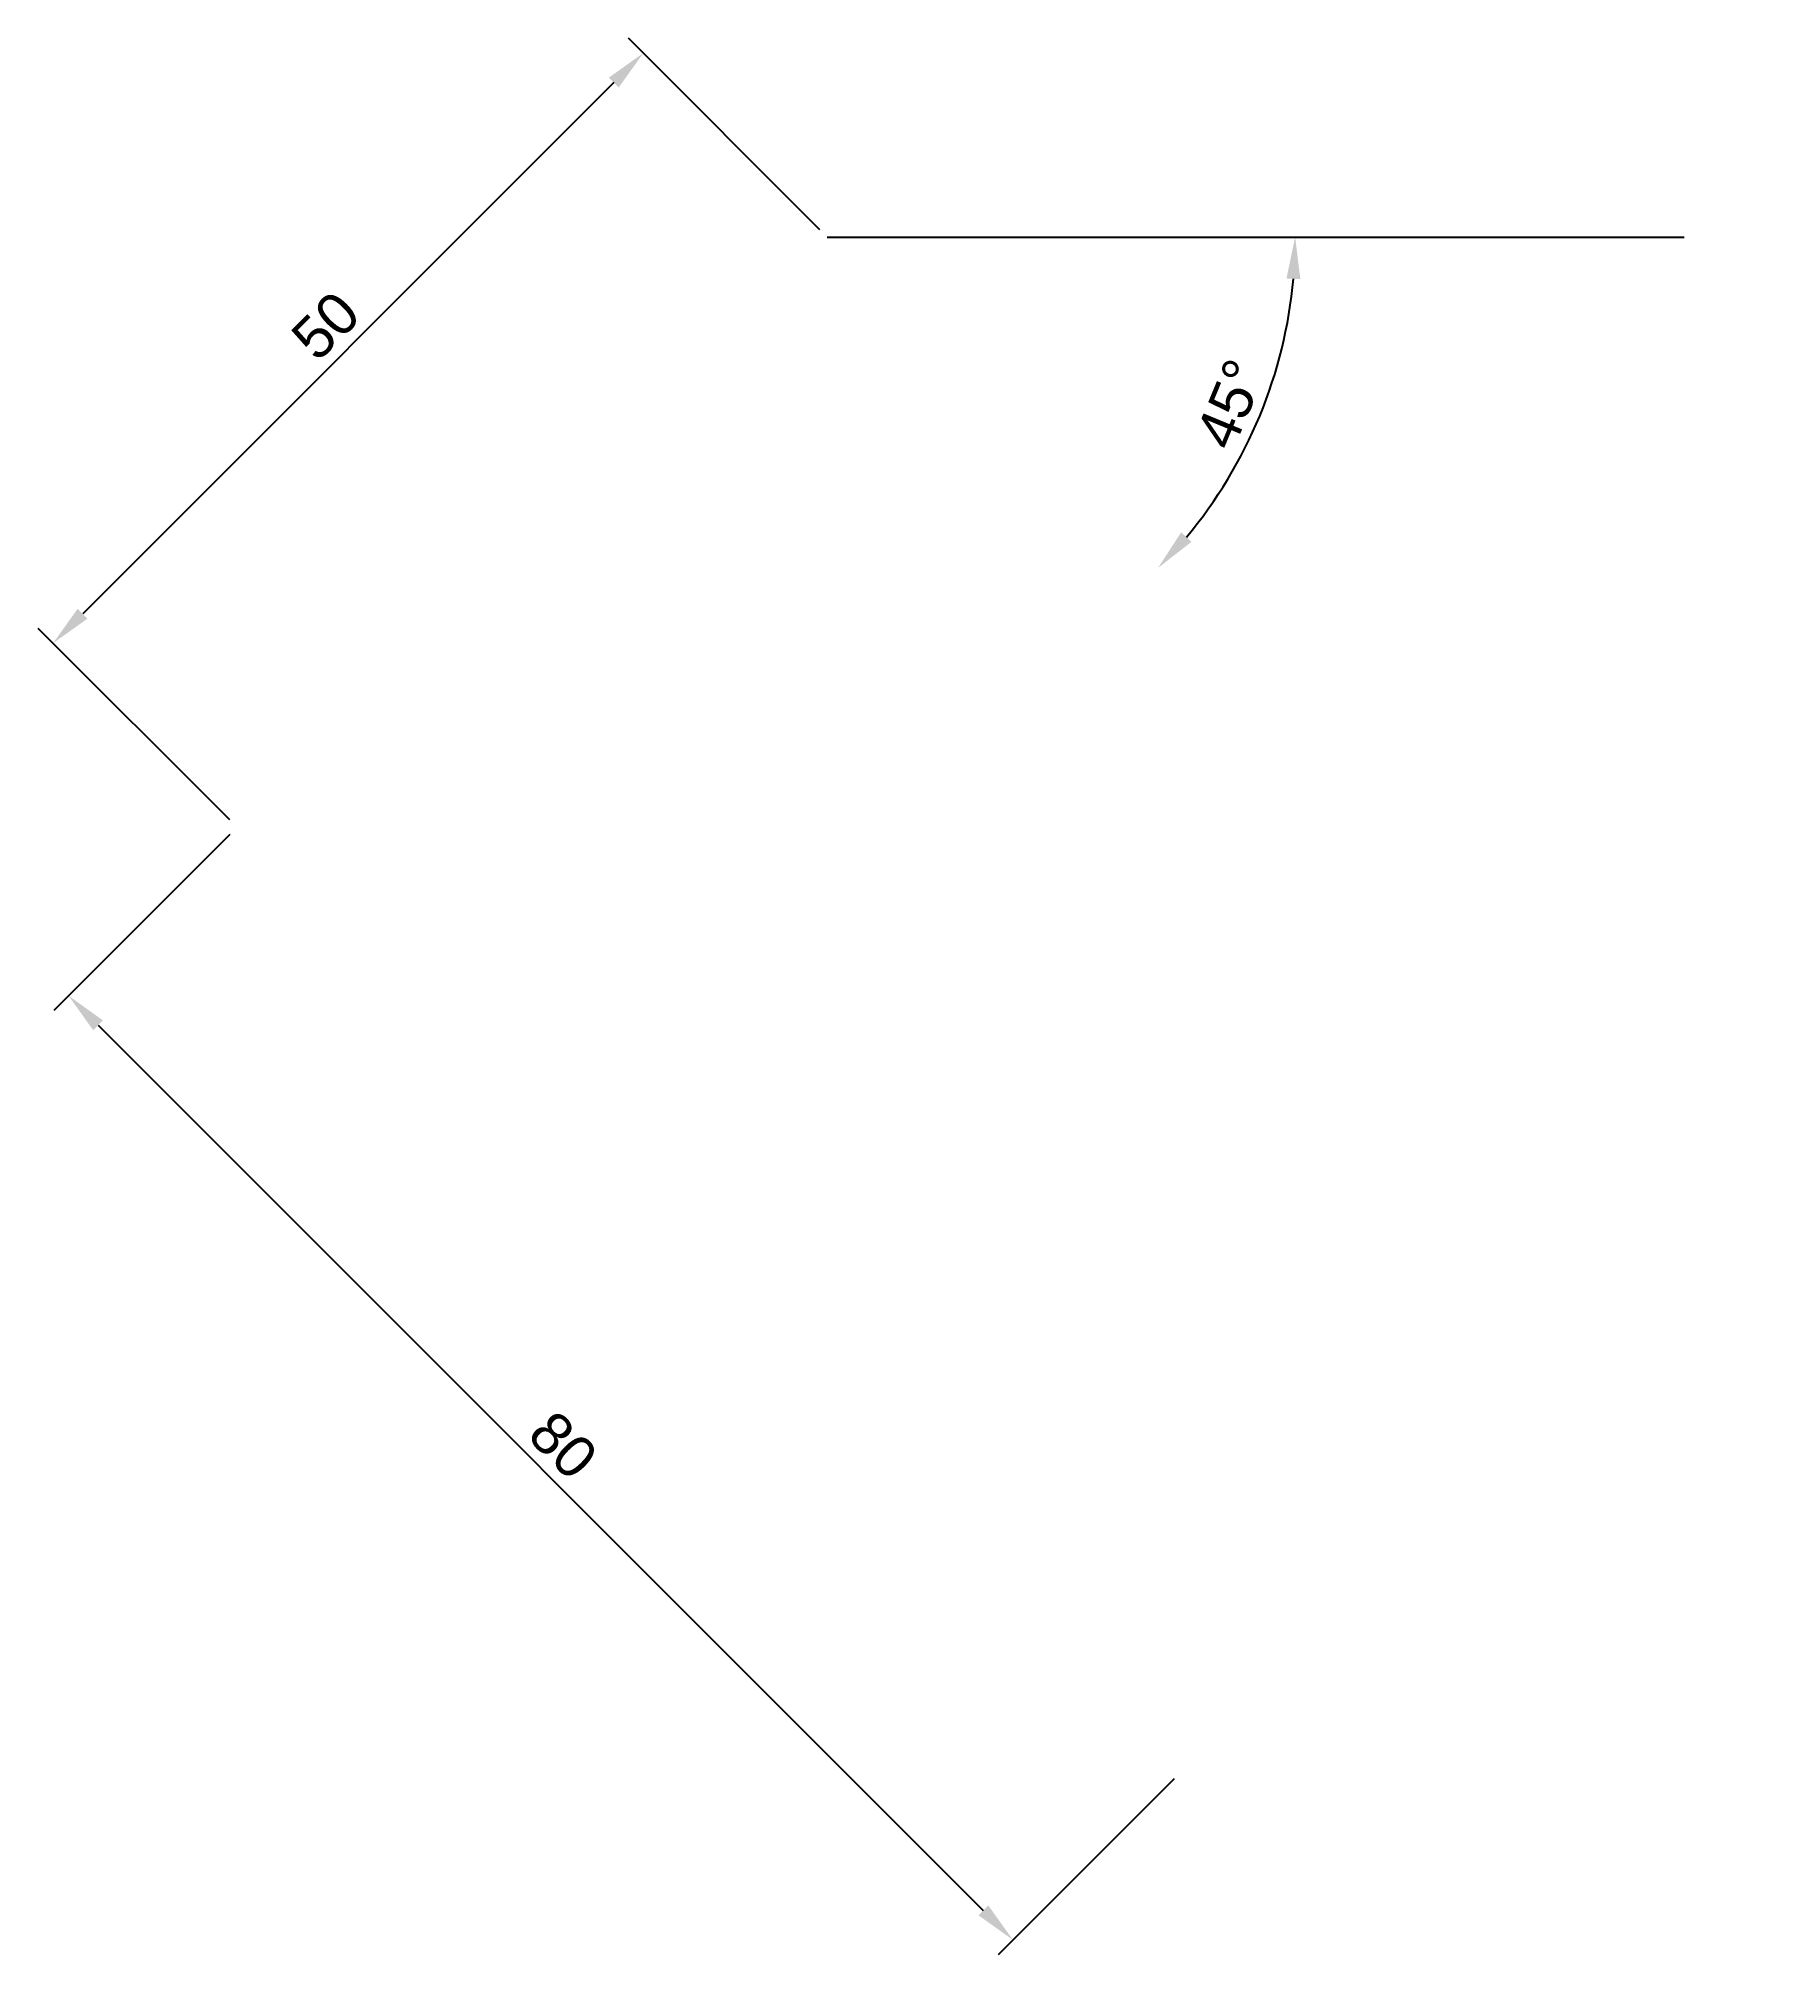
# Paper-space layout '6.1' of a CAD drawing. Header units: millimetres. Extents: x 5 to 109, y 11 to 126.
import ezdxf

# ---------------------------------------------------------------- set-up
doc = ezdxf.new("R2010")
doc.units = ezdxf.units.MM
doc.styles.get("Standard").update_dxf_attribs({"font": 'arial.ttf'})
doc.dimstyles.new('ISO-25', dxfattribs={"dimtxt": 2.5, "dimasz": 2.5, "dimexe": 1.25, "dimexo": 0.625, "dimtad": 1, "dimtxsty": 'Standard', "dimcen": 2.5, "dimadec": 0, "dimazin": 0, "dimtfac": 1, "dimtmove": 0, "dimatfit": 3, "dimfxl": 1, "dimarcsym": 0})

# ---------------------------------------------------------------- blocks, each defined once
blk = doc.blocks.new('*D13')
at = {"color": 0, "lineweight": -2, "transparency": 16777216}
blk.add_arc((52.06, 114.27), 28.03, 320.1124, 354.8876, dxfattribs=at)
at = {"color": 0, "transparency": 16777216}
for points in [[(79.56, 111.79), (80.39, 111.75), (80.08, 114.27)], [(73.87, 96.01), (73.25, 96.58), (71.87, 94.45)]]:
    blk.add_solid(points, dxfattribs=at)
at = {"layer": 'Defpoints', "color": 0, "transparency": 16777216}
for p in [(52.06, 114.27), (52.06, 114.27), (103.38, 114.27), (76.33, 100.26), (108.62, 57.7)]:
    blk.add_point(p, dxfattribs=at)
at = {"color": 0, "transparency": 16777216, "insert": (76.2, 104.27), "char_height": 2.5, "attachment_point": 5, "rotation": 67.5}
blk.add_mtext('45°', dxfattribs=at)
blk = doc.blocks.new('*D14')
at = {"color": 0, "lineweight": -2, "transparency": 16777216}
for p, q in [((16.26, 78.47), (5.72, 67.93)), ((8.37, 67.05), (61.4, 14.01)), ((72.83, 21.9), (62.29, 11.36))]:
    blk.add_line(p, q, dxfattribs=at)
at = {"color": 0, "transparency": 16777216}
for points in [[(8.66, 67.34), (8.08, 66.75), (6.6, 68.82)], [(61.7, 14.31), (61.11, 13.72), (63.17, 12.25)]]:
    blk.add_solid(points, dxfattribs=at)
at = {"layer": 'Defpoints', "color": 0, "transparency": 16777216}
for p in [(16.7, 78.91), (73.27, 22.35), (63.17, 12.25)]:
    blk.add_point(p, dxfattribs=at)
at = {"color": 0, "transparency": 16777216, "insert": (36.23, 41.88), "char_height": 2.5, "attachment_point": 5, "rotation": 315}
blk.add_mtext('80', dxfattribs=at)
blk = doc.blocks.new('*D15')
at = {"color": 0, "lineweight": -2, "transparency": 16777216}
for p, q in [((51.61, 114.71), (40.15, 126.18)), ((39.27, 123.52), (7.45, 91.7)), ((16.26, 79.36), (4.79, 90.82))]:
    blk.add_line(p, q, dxfattribs=at)
at = {"color": 0, "transparency": 16777216}
for points in [[(38.97, 123.82), (39.56, 123.23), (41.03, 125.29)], [(7.15, 92), (7.74, 91.41), (5.68, 89.94)]]:
    blk.add_solid(points, dxfattribs=at)
at = {"layer": 'Defpoints', "color": 0, "transparency": 16777216}
for p in [(52.06, 114.27), (5.68, 89.94), (16.7, 78.91)]:
    blk.add_point(p, dxfattribs=at)
at = {"color": 0, "transparency": 16777216, "insert": (22.01, 108.96), "char_height": 2.5, "attachment_point": 5, "rotation": 45}
blk.add_mtext('50', dxfattribs=at)

psp = doc.layouts.new('6.1')

# ---------------------------------------------------------------- linework, layer by layer
psp.add_line((52.056, 114.269), (103.377, 114.269))

# ---------------------------------------------------------------- dimensions: what is measured, and where the dimension line sits
dim = psp.add_aligned_dim(p1=(52.056, 114.269), p2=(16.701, 78.914), distance=-15.589, dimstyle='ISO-25')
dim.commit()
dim.dimension.update_dxf_attribs({"geometry": '*D15', "text_midpoint": (22.011, 108.959)})
dim = psp.add_angular_dim_2l(base=(76.328, 100.255), line1=((52.056, 114.269), (108.624, 57.7)), line2=((52.056, 114.269), (103.377, 114.269)), dimstyle='ISO-25')
dim.commit()
dim.dimension.update_dxf_attribs({"geometry": '*D13', "text_midpoint": (76.198, 104.269)})
dim = psp.add_aligned_dim(p1=(16.701, 78.914), p2=(73.269, 22.345), distance=-14.281, dimstyle='ISO-25', override={"dimlfac": -1})
dim.commit()
dim.dimension.update_dxf_attribs({"geometry": '*D14', "text_midpoint": (36.231, 41.876)})

doc.saveas('drawing.dxf')
